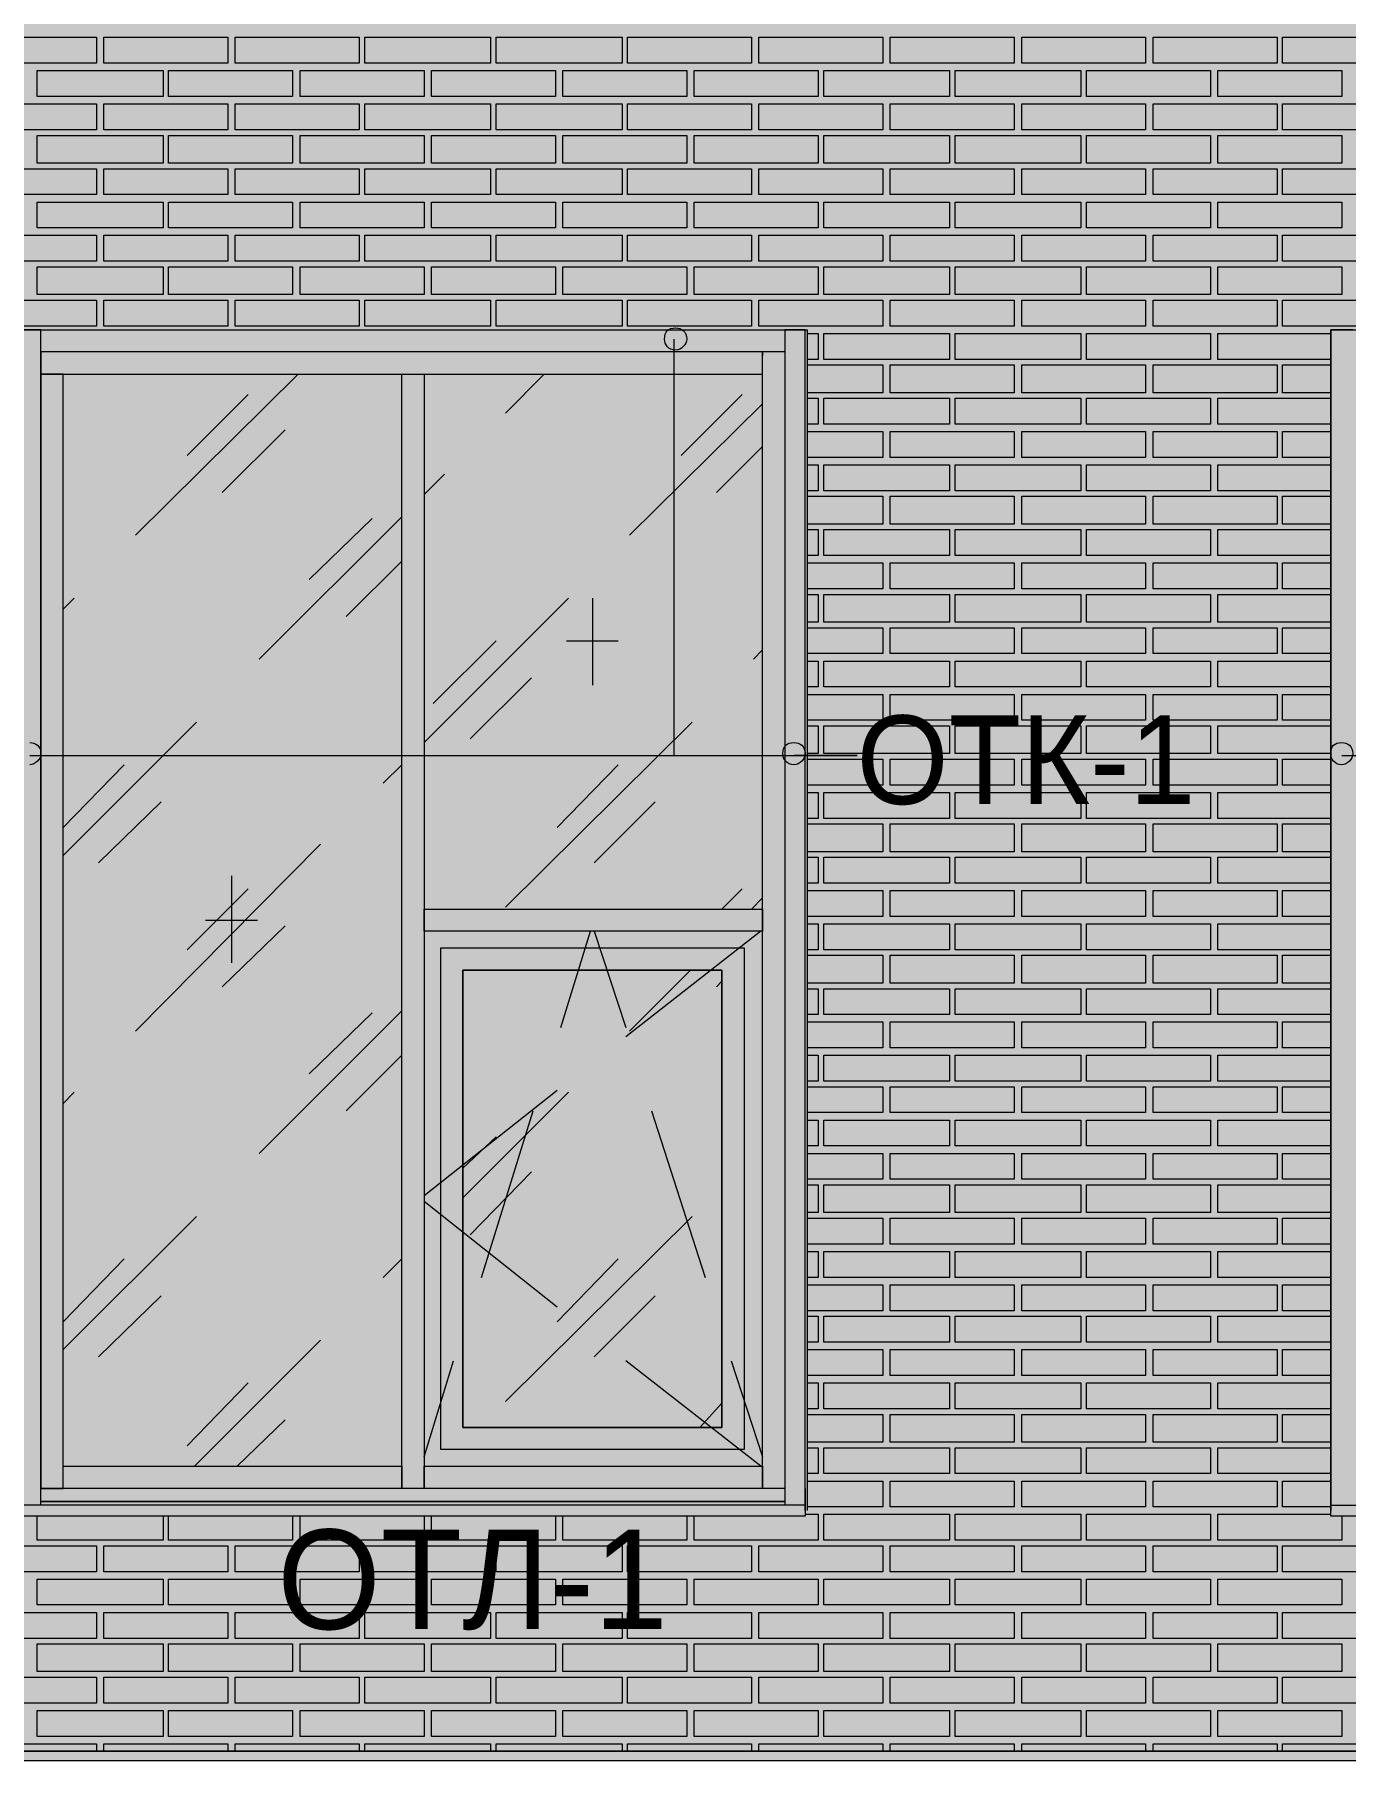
# Model space of a CAD drawing. Header units: millimetres. Extents: x -28928 to 100580, y -22867 to 36490.
# Drawn here: x 23032 to 26030, y 16322 to 20267 of the extents above; entities that cross this region are included whole.
import ezdxf

# ---------------------------------------------------------------- set-up
doc = ezdxf.new("R2010")
doc.units = ezdxf.units.MM
doc.layers.add('PDF _Геометрия', color=7, linetype='Continuous', true_color=0x8f8e8d)
doc.layers.add('PDF _Сплошная заливка', color=7, linetype='Continuous', true_color=0xffffff)
doc.layers.add('PDF _Текст', color=7, linetype='Continuous')

msp = doc.modelspace()

# ---------------------------------------------------------------- hatches: boundary and pattern name
at = {"layer": 'PDF _Сплошная заливка', "true_color": 0xdcd6cf, "transparency": 33554559}
msp.add_hatch(color=254, dxfattribs=at).paths.add_polyline_path([(19133.7, 30089.1), (19133.7, 16343.4), (52641.4, 16343.4), (52641.4, 30089.1)])

# ---------------------------------------------------------------- linework, layer by layer
at = {"layer": 'PDF _Геометрия', "color": 7, "lineweight": 9}
for points in [[(-21375.9, 16343.4), (-21853.9, 16343.4), (-21375.9, 16343.4), (-21853.9, 16343.4), (-21375.9, 16343.4), (-21375.9, 19592.6), (-19277.4, 19592.6), (-19277.4, 16343.4), (-18676.6, 16343.4), (-18676.6, 19592.6), (-17276.3, 19592.6), (-17276.3, 16343.4), (19112.6, 16343.4), (19112.6, 30089.1), (19112.6, 16343.4), (19133.7, 16343.4), (19133.7, 30089.1), (19133.7, 16343.4), (52641.4, 16343.4)], [(23047.2, 16906), (23047.2, 16969.5), (23047.2, 18243), (23047.2, 16944.1), (23098, 16944.1), (23098, 18243), (23098, 19491), (23047.2, 19491), (23047.2, 18243), (23047.2, 19516.4), (23047.2, 19592.6), (22996.4, 19592.6), (22996.4, 19516.4), (22996.4, 18243), (22996.4, 16969.5), (22996.4, 16893.4)], [(22996.4, 19592.6), (24798.7, 19592.6), (24798.7, 16893.4)], [(24494.1, 19571.4), (24494.1, 18619.5), (24913, 18619.5), (24769.1, 18619.5)], [(24794.5, 16893.4), (24794.5, 16969.5), (24794.5, 18243), (24794.5, 19516.4), (24794.5, 19592.6), (24748, 19592.6), (24748, 19516.4), (24748, 18243), (24748, 16944.1), (24697.2, 16944.1), (24697.2, 18243), (24697.2, 19516.4)], [(26046.8, 19592.6), (25996.1, 19592.6), (25996.1, 19516.4), (25996.1, 18243), (25996.1, 16969.5), (25996.1, 16893.4), (25996.1, 19592.6), (27794.1, 19592.6)], [(24697.2, 19541.8), (24697.2, 19533.4)], [(23263, 19123), (23635.3, 19491)], [(24109.1, 19402.2), (24198, 19491)], [(24748, 19516.4), (24748, 18243), (24748, 16969.5), (24748, 16906)], [(23381.4, 19304.9), (23521.1, 19444.5)], [(24392.6, 19123), (24697.2, 19423.4)], [(24511.1, 19304.9), (24650.7, 19444.5)], [(23461.8, 19220.3), (23605.7, 19364.1)], [(24591.4, 19220.3), (24697.2, 19326)], [(23923, 19216), (23969.5, 19262.6)], [(23546.4, 18839.5), (23872.2, 19165.3)], [(23660.7, 19021.4), (23804.5, 19161)], [(23745.3, 18936.8), (23872.2, 19063.7)], [(23098, 18953.7), (23123.4, 18979.1)], [(23923, 18649.1), (24253, 18979.1)], [(24308, 18979.1), (24308, 18780.3)], [(23944.1, 18738), (24088, 18881.8)], [(24248.7, 18881.8), (24367.2, 18881.8)], [(24676.1, 18839.5), (24697.2, 18860.7)], [(24028.7, 18657.6), (24168.4, 18797.2)], [(23098, 18391), (23402.6, 18695.7)], [(24109.1, 18272.6), (24536.4, 18695.7)], [(23021.8, 18619.5), (24913, 18619.5)], [(23098, 18454.5), (23237.6, 18598.4)], [(23829.9, 18556), (23872.2, 18598.4)], [(24227.6, 18454.5), (24367.2, 18598.4)], [(26021.4, 18619.5), (27912.6, 18619.5)], [(23178.4, 18374.1), (23322.2, 18513.7)], [(24312.2, 18374.1), (24451.8, 18513.7)], [(23263, 17989.1), (23686.1, 18416.4)], [(23381.4, 18175.3), (23521.1, 18314.9)], [(23483, 18344.5), (23483, 18145.7)], [(24604.1, 18268.4), (24650.7, 18314.9)], [(24671.8, 18268.4), (24697.2, 18293.7)], [(23423.7, 18243), (23542.2, 18243)], [(23461.8, 18090.7), (23605.7, 18230.3)], [(24236.1, 17997.6), (24303.7, 18217.6)], [(24312.2, 18217.6), (24384.1, 17997.6)], [(24693, 18217.6), (24384.1, 17976.4)], [(24392.6, 17989.1), (24532.2, 18128.7)], [(24591.4, 18090.7), (24604.1, 18103.4)], [(23546.4, 17709.9), (23872.2, 18035.7)], [(23660.7, 17891.8), (23804.5, 18031.4)], [(23745.3, 17807.2), (23872.2, 17934.1)], [(23098, 17824.1), (23123.4, 17849.5)], [(24227.6, 17853.7), (23923, 17612.6)], [(24011.8, 17608.4), (24253, 17849.5)], [(24054.1, 17426.4), (24172.6, 17807.2)], [(24443.4, 17807.2), (24566.1, 17426.4)], [(24011.8, 17676), (24088, 17748)], [(24028.7, 17523.7), (24168.4, 17667.6)], [(24227.6, 17358.7), (23923, 17599.9)], [(23098, 17261.4), (23402.6, 17566)], [(24109.1, 17143), (24536.4, 17566)], [(23098, 17324.9), (23237.6, 17468.7)], [(23829.9, 17426.4), (23872.2, 17468.7)], [(24227.6, 17324.9), (24367.2, 17468.7)], [(23178.4, 17244.5), (23322.2, 17384.1)], [(24312.2, 17244.5), (24451.8, 17384.1)], [(23398.4, 16994.9), (23686.1, 17282.6)], [(23923, 17016), (23990.7, 17236)], [(24693, 16994.9), (24384.1, 17236)], [(24625.3, 17236), (24697.2, 17016)], [(23381.4, 17041.4), (23521.1, 17185.3)], [(24553.4, 17083.7), (24604.1, 17138.7)], [(23495.7, 16994.9), (23605.7, 17100.7)], [(24794.5, 16944.1), (24794.5, 16914.5), (24794.5, 16906), (22996.4, 16906), (22996.4, 16880.7), (22996.4, 16884.9)], [(24748, 16944.1), (23047.2, 16944.1)], [(24794.5, 16906), (24794.5, 16880.7), (22996.4, 16880.7)], [(24748, 16914.5), (23047.2, 16914.5), (24748, 16914.5)], [(24748, 16914.5), (23047.2, 16914.5)], [(25996.1, 16906), (25996.1, 16906)], [(24794.5, 16884.9), (24794.5, 16880.7)], [(25996.1, 16880.7), (25996.1, 16884.9)]]:
    msp.add_lwpolyline(points, dxfattribs=at)
at = {"layer": 'PDF _Геометрия', "lineweight": 9}
for points in [[(23174.1, 20201.8), (23030.3, 20201.8), (22890.7, 20201.8), (22890.7, 20261), (23030.3, 20261), (23174.1, 20261)], [(23474.5, 20201.8), (23330.7, 20201.8), (23191.1, 20201.8), (23191.1, 20261), (23330.7, 20261), (23474.5, 20261)], [(23774.9, 20201.8), (23631.1, 20201.8), (23491.4, 20201.8), (23491.4, 20261), (23631.1, 20261), (23774.9, 20261)], [(24075.3, 20201.8), (23931.4, 20201.8), (23787.6, 20201.8), (23787.6, 20261), (23931.4, 20261), (24075.3, 20261)], [(24375.7, 20201.8), (24231.8, 20201.8), (24088, 20201.8), (24088, 20261), (24231.8, 20261), (24375.7, 20261)], [(24671.8, 20201.8), (24532.2, 20201.8), (24388.4, 20201.8), (24388.4, 20261), (24532.2, 20261), (24671.8, 20261)], [(24972.2, 20201.8), (24832.6, 20201.8), (24688.7, 20201.8), (24688.7, 20261), (24832.6, 20261), (24972.2, 20261)], [(25272.6, 20201.8), (25128.7, 20201.8), (24989.1, 20201.8), (24989.1, 20261), (25128.7, 20261), (25272.6, 20261)], [(25573, 20201.8), (25429.1, 20201.8), (25289.5, 20201.8), (25289.5, 20261), (25429.1, 20261), (25573, 20261)], [(25873.4, 20201.8), (25729.5, 20201.8), (25589.9, 20201.8), (25589.9, 20261), (25729.5, 20261), (25873.4, 20261)], [(26173.7, 20201.8), (26029.9, 20201.8), (25886.1, 20201.8), (25886.1, 20261), (26029.9, 20261), (26173.7, 20261)], [(23326.4, 20184.9), (23326.4, 20125.7), (23038.7, 20125.7), (23038.7, 20184.9)], [(23622.6, 20184.9), (23622.6, 20125.7), (23339.1, 20125.7), (23339.1, 20184.9)], [(23923, 20184.9), (23923, 20125.7), (23639.5, 20125.7), (23639.5, 20184.9)], [(24223.4, 20184.9), (24223.4, 20125.7), (23939.9, 20125.7), (23939.9, 20184.9)], [(24523.7, 20184.9), (24523.7, 20125.7), (24240.3, 20125.7), (24240.3, 20184.9)], [(24824.1, 20184.9), (24824.1, 20125.7), (24540.7, 20125.7), (24540.7, 20184.9)], [(25124.5, 20184.9), (25124.5, 20125.7), (24836.8, 20125.7), (24836.8, 20184.9)], [(25424.9, 20184.9), (25424.9, 20125.7), (25137.2, 20125.7), (25137.2, 20184.9)], [(25721.1, 20184.9), (25721.1, 20125.7), (25437.6, 20125.7), (25437.6, 20184.9)], [(26021.4, 20184.9), (26021.4, 20125.7), (25738, 20125.7), (25738, 20184.9)], [(23174.1, 20049.5), (23030.3, 20049.5), (22890.7, 20049.5), (22890.7, 20108.7), (23030.3, 20108.7), (23174.1, 20108.7)], [(23474.5, 20049.5), (23330.7, 20049.5), (23191.1, 20049.5), (23191.1, 20108.7), (23330.7, 20108.7), (23474.5, 20108.7)], [(23774.9, 20049.5), (23631.1, 20049.5), (23491.4, 20049.5), (23491.4, 20108.7), (23631.1, 20108.7), (23774.9, 20108.7)], [(24075.3, 20049.5), (23931.4, 20049.5), (23787.6, 20049.5), (23787.6, 20108.7), (23931.4, 20108.7), (24075.3, 20108.7)], [(24375.7, 20049.5), (24231.8, 20049.5), (24088, 20049.5), (24088, 20108.7), (24231.8, 20108.7), (24375.7, 20108.7)], [(24671.8, 20049.5), (24532.2, 20049.5), (24388.4, 20049.5), (24388.4, 20108.7), (24532.2, 20108.7), (24671.8, 20108.7)], [(24972.2, 20049.5), (24832.6, 20049.5), (24688.7, 20049.5), (24688.7, 20108.7), (24832.6, 20108.7), (24972.2, 20108.7)], [(25272.6, 20049.5), (25128.7, 20049.5), (24989.1, 20049.5), (24989.1, 20108.7), (25128.7, 20108.7), (25272.6, 20108.7)], [(25573, 20049.5), (25429.1, 20049.5), (25289.5, 20049.5), (25289.5, 20108.7), (25429.1, 20108.7), (25573, 20108.7)], [(25873.4, 20049.5), (25729.5, 20049.5), (25589.9, 20049.5), (25589.9, 20108.7), (25729.5, 20108.7), (25873.4, 20108.7)], [(26173.7, 20049.5), (26029.9, 20049.5), (25886.1, 20049.5), (25886.1, 20108.7), (26029.9, 20108.7), (26173.7, 20108.7)], [(23326.4, 20036.8), (23326.4, 19973.4), (23038.7, 19973.4), (23038.7, 20036.8)], [(23622.6, 20036.8), (23622.6, 19973.4), (23339.1, 19973.4), (23339.1, 20036.8)], [(23923, 20036.8), (23923, 19973.4), (23639.5, 19973.4), (23639.5, 20036.8)], [(24223.4, 20036.8), (24223.4, 19973.4), (23939.9, 19973.4), (23939.9, 20036.8)], [(24523.7, 20036.8), (24523.7, 19973.4), (24240.3, 19973.4), (24240.3, 20036.8)], [(24824.1, 20036.8), (24824.1, 19973.4), (24540.7, 19973.4), (24540.7, 20036.8)], [(25124.5, 20036.8), (25124.5, 19973.4), (24836.8, 19973.4), (24836.8, 20036.8)], [(25424.9, 20036.8), (25424.9, 19973.4), (25137.2, 19973.4), (25137.2, 20036.8)], [(25721.1, 20036.8), (25721.1, 19973.4), (25437.6, 19973.4), (25437.6, 20036.8)], [(26021.4, 20036.8), (26021.4, 19973.4), (25738, 19973.4), (25738, 20036.8)], [(23174.1, 19901.4), (23030.3, 19901.4), (22890.7, 19901.4), (22890.7, 19960.7), (23030.3, 19960.7), (23174.1, 19960.7)], [(23474.5, 19901.4), (23330.7, 19901.4), (23191.1, 19901.4), (23191.1, 19960.7), (23330.7, 19960.7), (23474.5, 19960.7)], [(23774.9, 19901.4), (23631.1, 19901.4), (23491.4, 19901.4), (23491.4, 19960.7), (23631.1, 19960.7), (23774.9, 19960.7)], [(24075.3, 19901.4), (23931.4, 19901.4), (23787.6, 19901.4), (23787.6, 19960.7), (23931.4, 19960.7), (24075.3, 19960.7)], [(24375.7, 19901.4), (24231.8, 19901.4), (24088, 19901.4), (24088, 19960.7), (24231.8, 19960.7), (24375.7, 19960.7)], [(24671.8, 19901.4), (24532.2, 19901.4), (24388.4, 19901.4), (24388.4, 19960.7), (24532.2, 19960.7), (24671.8, 19960.7)], [(24972.2, 19901.4), (24832.6, 19901.4), (24688.7, 19901.4), (24688.7, 19960.7), (24832.6, 19960.7), (24972.2, 19960.7)], [(25272.6, 19901.4), (25128.7, 19901.4), (24989.1, 19901.4), (24989.1, 19960.7), (25128.7, 19960.7), (25272.6, 19960.7)], [(25573, 19901.4), (25429.1, 19901.4), (25289.5, 19901.4), (25289.5, 19960.7), (25429.1, 19960.7), (25573, 19960.7)], [(25873.4, 19901.4), (25729.5, 19901.4), (25589.9, 19901.4), (25589.9, 19960.7), (25729.5, 19960.7), (25873.4, 19960.7)], [(26173.7, 19901.4), (26029.9, 19901.4), (25886.1, 19901.4), (25886.1, 19960.7), (26029.9, 19960.7), (26173.7, 19960.7)], [(23326.4, 19884.5), (23326.4, 19825.3), (23038.7, 19825.3), (23038.7, 19884.5)], [(23622.6, 19884.5), (23622.6, 19825.3), (23339.1, 19825.3), (23339.1, 19884.5)], [(23923, 19884.5), (23923, 19825.3), (23639.5, 19825.3), (23639.5, 19884.5)], [(24223.4, 19884.5), (24223.4, 19825.3), (23939.9, 19825.3), (23939.9, 19884.5)], [(24523.7, 19884.5), (24523.7, 19825.3), (24240.3, 19825.3), (24240.3, 19884.5)], [(24824.1, 19884.5), (24824.1, 19825.3), (24540.7, 19825.3), (24540.7, 19884.5)], [(25124.5, 19884.5), (25124.5, 19825.3), (24836.8, 19825.3), (24836.8, 19884.5)], [(25424.9, 19884.5), (25424.9, 19825.3), (25137.2, 19825.3), (25137.2, 19884.5)], [(25721.1, 19884.5), (25721.1, 19825.3), (25437.6, 19825.3), (25437.6, 19884.5)], [(26021.4, 19884.5), (26021.4, 19825.3), (25738, 19825.3), (25738, 19884.5)], [(23174.1, 19749.1), (23030.3, 19749.1), (22890.7, 19749.1), (22890.7, 19808.4), (23030.3, 19808.4), (23174.1, 19808.4)], [(23474.5, 19749.1), (23330.7, 19749.1), (23191.1, 19749.1), (23191.1, 19808.4), (23330.7, 19808.4), (23474.5, 19808.4)], [(23774.9, 19749.1), (23631.1, 19749.1), (23491.4, 19749.1), (23491.4, 19808.4), (23631.1, 19808.4), (23774.9, 19808.4)], [(24075.3, 19749.1), (23931.4, 19749.1), (23787.6, 19749.1), (23787.6, 19808.4), (23931.4, 19808.4), (24075.3, 19808.4)], [(24375.7, 19749.1), (24231.8, 19749.1), (24088, 19749.1), (24088, 19808.4), (24231.8, 19808.4), (24375.7, 19808.4)], [(24671.8, 19749.1), (24532.2, 19749.1), (24388.4, 19749.1), (24388.4, 19808.4), (24532.2, 19808.4), (24671.8, 19808.4)], [(24972.2, 19749.1), (24832.6, 19749.1), (24688.7, 19749.1), (24688.7, 19808.4), (24832.6, 19808.4), (24972.2, 19808.4)], [(25272.6, 19749.1), (25128.7, 19749.1), (24989.1, 19749.1), (24989.1, 19808.4), (25128.7, 19808.4), (25272.6, 19808.4)], [(25573, 19749.1), (25429.1, 19749.1), (25289.5, 19749.1), (25289.5, 19808.4), (25429.1, 19808.4), (25573, 19808.4)], [(25873.4, 19749.1), (25729.5, 19749.1), (25589.9, 19749.1), (25589.9, 19808.4), (25729.5, 19808.4), (25873.4, 19808.4)], [(26173.7, 19749.1), (26029.9, 19749.1), (25886.1, 19749.1), (25886.1, 19808.4), (26029.9, 19808.4), (26173.7, 19808.4)], [(23326.4, 19736.4), (23326.4, 19673), (23038.7, 19673), (23038.7, 19736.4)], [(23622.6, 19736.4), (23622.6, 19673), (23339.1, 19673), (23339.1, 19736.4)], [(23923, 19736.4), (23923, 19673), (23639.5, 19673), (23639.5, 19736.4)], [(24223.4, 19736.4), (24223.4, 19673), (23939.9, 19673), (23939.9, 19736.4)], [(24523.7, 19736.4), (24523.7, 19673), (24240.3, 19673), (24240.3, 19736.4)], [(24824.1, 19736.4), (24824.1, 19673), (24540.7, 19673), (24540.7, 19736.4)], [(25124.5, 19736.4), (25124.5, 19673), (24836.8, 19673), (24836.8, 19736.4)], [(25424.9, 19736.4), (25424.9, 19673), (25137.2, 19673), (25137.2, 19736.4)], [(25721.1, 19736.4), (25721.1, 19673), (25437.6, 19673), (25437.6, 19736.4)], [(26021.4, 19736.4), (26021.4, 19673), (25738, 19673), (25738, 19736.4)], [(23174.1, 19601), (23030.3, 19601), (22890.7, 19601), (22890.7, 19660.3), (23030.3, 19660.3), (23174.1, 19660.3)], [(23474.5, 19601), (23330.7, 19601), (23191.1, 19601), (23191.1, 19660.3), (23330.7, 19660.3), (23474.5, 19660.3)], [(23774.9, 19601), (23631.1, 19601), (23491.4, 19601), (23491.4, 19660.3), (23631.1, 19660.3), (23774.9, 19660.3)], [(24075.3, 19601), (23931.4, 19601), (23787.6, 19601), (23787.6, 19660.3), (23931.4, 19660.3), (24075.3, 19660.3)], [(24375.7, 19601), (24231.8, 19601), (24088, 19601), (24088, 19660.3), (24231.8, 19660.3), (24375.7, 19660.3)], [(24671.8, 19601), (24532.2, 19601), (24388.4, 19601), (24388.4, 19660.3), (24532.2, 19660.3), (24671.8, 19660.3)], [(24972.2, 19601), (24832.6, 19601), (24688.7, 19601), (24688.7, 19660.3), (24832.6, 19660.3), (24972.2, 19660.3)], [(25272.6, 19601), (25128.7, 19601), (24989.1, 19601), (24989.1, 19660.3), (25128.7, 19660.3), (25272.6, 19660.3)], [(25573, 19601), (25429.1, 19601), (25289.5, 19601), (25289.5, 19660.3), (25429.1, 19660.3), (25573, 19660.3)], [(25873.4, 19601), (25729.5, 19601), (25589.9, 19601), (25589.9, 19660.3), (25729.5, 19660.3), (25873.4, 19660.3)], [(26173.7, 19601), (26029.9, 19601), (25886.1, 19601), (25886.1, 19660.3), (26029.9, 19660.3), (26173.7, 19660.3)], [(25124.5, 19584.1), (25124.5, 19524.9), (24836.8, 19524.9), (24836.8, 19584.1)], [(25424.9, 19584.1), (25424.9, 19524.9), (25137.2, 19524.9), (25137.2, 19584.1)], [(25721.1, 19584.1), (25721.1, 19524.9), (25437.6, 19524.9), (25437.6, 19584.1)], [(25272.6, 19448.7), (25128.7, 19448.7), (24989.1, 19448.7), (24989.1, 19512.2), (25128.7, 19512.2), (25272.6, 19512.2)], [(25573, 19448.7), (25429.1, 19448.7), (25289.5, 19448.7), (25289.5, 19512.2), (25429.1, 19512.2), (25573, 19512.2)], [(25873.4, 19448.7), (25729.5, 19448.7), (25589.9, 19448.7), (25589.9, 19512.2), (25729.5, 19512.2), (25873.4, 19512.2)], [(25124.5, 19436), (25124.5, 19376.8), (24836.8, 19376.8), (24836.8, 19436)], [(25424.9, 19436), (25424.9, 19376.8), (25137.2, 19376.8), (25137.2, 19436)], [(25721.1, 19436), (25721.1, 19376.8), (25437.6, 19376.8), (25437.6, 19436)], [(25272.6, 19300.7), (25128.7, 19300.7), (24989.1, 19300.7), (24989.1, 19359.9), (25128.7, 19359.9), (25272.6, 19359.9)], [(25573, 19300.7), (25429.1, 19300.7), (25289.5, 19300.7), (25289.5, 19359.9), (25429.1, 19359.9), (25573, 19359.9)], [(25873.4, 19300.7), (25729.5, 19300.7), (25589.9, 19300.7), (25589.9, 19359.9), (25729.5, 19359.9), (25873.4, 19359.9)], [(25124.5, 19283.7), (25124.5, 19224.5), (24836.8, 19224.5), (24836.8, 19283.7)], [(25424.9, 19283.7), (25424.9, 19224.5), (25137.2, 19224.5), (25137.2, 19283.7)], [(25721.1, 19283.7), (25721.1, 19224.5), (25437.6, 19224.5), (25437.6, 19283.7)], [(25272.6, 19148.4), (25128.7, 19148.4), (24989.1, 19148.4), (24989.1, 19211.8), (25128.7, 19211.8), (25272.6, 19211.8)], [(25573, 19148.4), (25429.1, 19148.4), (25289.5, 19148.4), (25289.5, 19211.8), (25429.1, 19211.8), (25573, 19211.8)], [(25873.4, 19148.4), (25729.5, 19148.4), (25589.9, 19148.4), (25589.9, 19211.8), (25729.5, 19211.8), (25873.4, 19211.8)], [(25124.5, 19135.7), (25124.5, 19076.4), (24836.8, 19076.4), (24836.8, 19135.7)], [(25424.9, 19135.7), (25424.9, 19076.4), (25137.2, 19076.4), (25137.2, 19135.7)], [(25721.1, 19135.7), (25721.1, 19076.4), (25437.6, 19076.4), (25437.6, 19135.7)], [(25272.6, 19000.3), (25128.7, 19000.3), (24989.1, 19000.3), (24989.1, 19059.5), (25128.7, 19059.5), (25272.6, 19059.5)], [(25573, 19000.3), (25429.1, 19000.3), (25289.5, 19000.3), (25289.5, 19059.5), (25429.1, 19059.5), (25573, 19059.5)], [(25873.4, 19000.3), (25729.5, 19000.3), (25589.9, 19000.3), (25589.9, 19059.5), (25729.5, 19059.5), (25873.4, 19059.5)], [(25124.5, 18987.6), (25124.5, 18924.1), (24836.8, 18924.1), (24836.8, 18987.6)], [(25424.9, 18987.6), (25424.9, 18924.1), (25137.2, 18924.1), (25137.2, 18987.6)], [(25721.1, 18987.6), (25721.1, 18924.1), (25437.6, 18924.1), (25437.6, 18987.6)], [(25272.6, 18852.2), (25128.7, 18852.2), (24989.1, 18852.2), (24989.1, 18911.4), (25128.7, 18911.4), (25272.6, 18911.4)], [(25573, 18852.2), (25429.1, 18852.2), (25289.5, 18852.2), (25289.5, 18911.4), (25429.1, 18911.4), (25573, 18911.4)], [(25873.4, 18852.2), (25729.5, 18852.2), (25589.9, 18852.2), (25589.9, 18911.4), (25729.5, 18911.4), (25873.4, 18911.4)], [(25124.5, 18835.3), (25124.5, 18776), (24836.8, 18776), (24836.8, 18835.3)], [(25424.9, 18835.3), (25424.9, 18776), (25137.2, 18776), (25137.2, 18835.3)], [(25721.1, 18835.3), (25721.1, 18776), (25437.6, 18776), (25437.6, 18835.3)], [(25272.6, 18699.9), (25128.7, 18699.9), (24989.1, 18699.9), (24989.1, 18759.1), (25128.7, 18759.1), (25272.6, 18759.1)], [(25573, 18699.9), (25429.1, 18699.9), (25289.5, 18699.9), (25289.5, 18759.1), (25429.1, 18759.1), (25573, 18759.1)], [(25873.4, 18699.9), (25729.5, 18699.9), (25589.9, 18699.9), (25589.9, 18759.1), (25729.5, 18759.1), (25873.4, 18759.1)], [(25124.5, 18687.2), (25124.5, 18623.7), (24836.8, 18623.7), (24836.8, 18687.2)], [(25424.9, 18687.2), (25424.9, 18623.7), (25137.2, 18623.7), (25137.2, 18687.2)], [(25721.1, 18687.2), (25721.1, 18623.7), (25437.6, 18623.7), (25437.6, 18687.2)], [(25272.6, 18551.8), (25128.7, 18551.8), (24989.1, 18551.8), (24989.1, 18611), (25128.7, 18611), (25272.6, 18611)], [(25573, 18551.8), (25429.1, 18551.8), (25289.5, 18551.8), (25289.5, 18611), (25429.1, 18611), (25573, 18611)], [(25873.4, 18551.8), (25729.5, 18551.8), (25589.9, 18551.8), (25589.9, 18611), (25729.5, 18611), (25873.4, 18611)], [(25124.5, 18534.9), (25124.5, 18475.7), (24836.8, 18475.7), (24836.8, 18534.9)], [(25424.9, 18534.9), (25424.9, 18475.7), (25137.2, 18475.7), (25137.2, 18534.9)], [(25721.1, 18534.9), (25721.1, 18475.7), (25437.6, 18475.7), (25437.6, 18534.9)], [(25272.6, 18399.5), (25128.7, 18399.5), (24989.1, 18399.5), (24989.1, 18463), (25128.7, 18463), (25272.6, 18463)], [(25573, 18399.5), (25429.1, 18399.5), (25289.5, 18399.5), (25289.5, 18463), (25429.1, 18463), (25573, 18463)], [(25873.4, 18399.5), (25729.5, 18399.5), (25589.9, 18399.5), (25589.9, 18463), (25729.5, 18463), (25873.4, 18463)], [(25124.5, 18386.8), (25124.5, 18327.6), (24836.8, 18327.6), (24836.8, 18386.8)], [(25424.9, 18386.8), (25424.9, 18327.6), (25137.2, 18327.6), (25137.2, 18386.8)], [(25721.1, 18386.8), (25721.1, 18327.6), (25437.6, 18327.6), (25437.6, 18386.8)], [(25272.6, 18251.4), (25128.7, 18251.4), (24989.1, 18251.4), (24989.1, 18310.7), (25128.7, 18310.7), (25272.6, 18310.7)], [(25573, 18251.4), (25429.1, 18251.4), (25289.5, 18251.4), (25289.5, 18310.7), (25429.1, 18310.7), (25573, 18310.7)], [(25873.4, 18251.4), (25729.5, 18251.4), (25589.9, 18251.4), (25589.9, 18310.7), (25729.5, 18310.7), (25873.4, 18310.7)], [(25124.5, 18234.5), (25124.5, 18175.3), (24836.8, 18175.3), (24836.8, 18234.5)], [(25424.9, 18234.5), (25424.9, 18175.3), (25137.2, 18175.3), (25137.2, 18234.5)], [(25721.1, 18234.5), (25721.1, 18175.3), (25437.6, 18175.3), (25437.6, 18234.5)], [(25272.6, 18099.1), (25128.7, 18099.1), (24989.1, 18099.1), (24989.1, 18162.6), (25128.7, 18162.6), (25272.6, 18162.6)], [(25573, 18099.1), (25429.1, 18099.1), (25289.5, 18099.1), (25289.5, 18162.6), (25429.1, 18162.6), (25573, 18162.6)], [(25873.4, 18099.1), (25729.5, 18099.1), (25589.9, 18099.1), (25589.9, 18162.6), (25729.5, 18162.6), (25873.4, 18162.6)], [(25124.5, 18086.4), (25124.5, 18027.2), (24836.8, 18027.2), (24836.8, 18086.4)], [(25424.9, 18086.4), (25424.9, 18027.2), (25137.2, 18027.2), (25137.2, 18086.4)], [(25721.1, 18086.4), (25721.1, 18027.2), (25437.6, 18027.2), (25437.6, 18086.4)], [(25272.6, 17951), (25128.7, 17951), (24989.1, 17951), (24989.1, 18010.3), (25128.7, 18010.3), (25272.6, 18010.3)], [(25573, 17951), (25429.1, 17951), (25289.5, 17951), (25289.5, 18010.3), (25429.1, 18010.3), (25573, 18010.3)], [(25873.4, 17951), (25729.5, 17951), (25589.9, 17951), (25589.9, 18010.3), (25729.5, 18010.3), (25873.4, 18010.3)], [(25124.5, 17934.1), (25124.5, 17874.9), (24836.8, 17874.9), (24836.8, 17934.1)], [(25424.9, 17934.1), (25424.9, 17874.9), (25137.2, 17874.9), (25137.2, 17934.1)], [(25721.1, 17934.1), (25721.1, 17874.9), (25437.6, 17874.9), (25437.6, 17934.1)], [(25272.6, 17803), (25128.7, 17803), (24989.1, 17803), (24989.1, 17862.2), (25128.7, 17862.2), (25272.6, 17862.2)], [(25573, 17803), (25429.1, 17803), (25289.5, 17803), (25289.5, 17862.2), (25429.1, 17862.2), (25573, 17862.2)], [(25873.4, 17803), (25729.5, 17803), (25589.9, 17803), (25589.9, 17862.2), (25729.5, 17862.2), (25873.4, 17862.2)], [(25124.5, 17786), (25124.5, 17726.8), (24836.8, 17726.8), (24836.8, 17786)], [(25424.9, 17786), (25424.9, 17726.8), (25137.2, 17726.8), (25137.2, 17786)], [(25721.1, 17786), (25721.1, 17726.8), (25437.6, 17726.8), (25437.6, 17786)], [(25272.6, 17650.7), (25128.7, 17650.7), (24989.1, 17650.7), (24989.1, 17709.9), (25128.7, 17709.9), (25272.6, 17709.9)], [(25573, 17650.7), (25429.1, 17650.7), (25289.5, 17650.7), (25289.5, 17709.9), (25429.1, 17709.9), (25573, 17709.9)], [(25873.4, 17650.7), (25729.5, 17650.7), (25589.9, 17650.7), (25589.9, 17709.9), (25729.5, 17709.9), (25873.4, 17709.9)], [(25124.5, 17638), (25124.5, 17574.5), (24836.8, 17574.5), (24836.8, 17638)], [(25424.9, 17638), (25424.9, 17574.5), (25137.2, 17574.5), (25137.2, 17638)], [(25721.1, 17638), (25721.1, 17574.5), (25437.6, 17574.5), (25437.6, 17638)], [(25272.6, 17502.6), (25128.7, 17502.6), (24989.1, 17502.6), (24989.1, 17561.8), (25128.7, 17561.8), (25272.6, 17561.8)], [(25573, 17502.6), (25429.1, 17502.6), (25289.5, 17502.6), (25289.5, 17561.8), (25429.1, 17561.8), (25573, 17561.8)], [(25873.4, 17502.6), (25729.5, 17502.6), (25589.9, 17502.6), (25589.9, 17561.8), (25729.5, 17561.8), (25873.4, 17561.8)], [(25124.5, 17485.7), (25124.5, 17426.4), (24836.8, 17426.4), (24836.8, 17485.7)], [(25424.9, 17485.7), (25424.9, 17426.4), (25137.2, 17426.4), (25137.2, 17485.7)], [(25721.1, 17485.7), (25721.1, 17426.4), (25437.6, 17426.4), (25437.6, 17485.7)], [(25272.6, 17350.3), (25128.7, 17350.3), (24989.1, 17350.3), (24989.1, 17409.5), (25128.7, 17409.5), (25272.6, 17409.5)], [(25573, 17350.3), (25429.1, 17350.3), (25289.5, 17350.3), (25289.5, 17409.5), (25429.1, 17409.5), (25573, 17409.5)], [(25873.4, 17350.3), (25729.5, 17350.3), (25589.9, 17350.3), (25589.9, 17409.5), (25729.5, 17409.5), (25873.4, 17409.5)], [(25124.5, 17337.6), (25124.5, 17278.4), (24836.8, 17278.4), (24836.8, 17337.6)], [(25424.9, 17337.6), (25424.9, 17278.4), (25137.2, 17278.4), (25137.2, 17337.6)], [(25721.1, 17337.6), (25721.1, 17278.4), (25437.6, 17278.4), (25437.6, 17337.6)], [(25272.6, 17202.2), (25128.7, 17202.2), (24989.1, 17202.2), (24989.1, 17261.4), (25128.7, 17261.4), (25272.6, 17261.4)], [(25573, 17202.2), (25429.1, 17202.2), (25289.5, 17202.2), (25289.5, 17261.4), (25429.1, 17261.4), (25573, 17261.4)], [(25873.4, 17202.2), (25729.5, 17202.2), (25589.9, 17202.2), (25589.9, 17261.4), (25729.5, 17261.4), (25873.4, 17261.4)], [(25124.5, 17185.3), (25124.5, 17126), (24836.8, 17126), (24836.8, 17185.3)], [(25424.9, 17185.3), (25424.9, 17126), (25137.2, 17126), (25137.2, 17185.3)], [(25721.1, 17185.3), (25721.1, 17126), (25437.6, 17126), (25437.6, 17185.3)], [(25272.6, 17049.9), (25128.7, 17049.9), (24989.1, 17049.9), (24989.1, 17113.4), (25128.7, 17113.4), (25272.6, 17113.4)], [(25573, 17049.9), (25429.1, 17049.9), (25289.5, 17049.9), (25289.5, 17113.4), (25429.1, 17113.4), (25573, 17113.4)], [(25873.4, 17049.9), (25729.5, 17049.9), (25589.9, 17049.9), (25589.9, 17113.4), (25729.5, 17113.4), (25873.4, 17113.4)], [(25124.5, 17037.2), (25124.5, 16978), (24836.8, 16978), (24836.8, 17037.2)], [(25424.9, 17037.2), (25424.9, 16978), (25137.2, 16978), (25137.2, 17037.2)], [(25721.1, 17037.2), (25721.1, 16978), (25437.6, 16978), (25437.6, 17037.2)], [(25272.6, 16901.8), (25128.7, 16901.8), (24989.1, 16901.8), (24989.1, 16961), (25128.7, 16961), (25272.6, 16961)], [(25573, 16901.8), (25429.1, 16901.8), (25289.5, 16901.8), (25289.5, 16961), (25429.1, 16961), (25573, 16961)], [(25873.4, 16901.8), (25729.5, 16901.8), (25589.9, 16901.8), (25589.9, 16961), (25729.5, 16961), (25873.4, 16961)], [(25124.5, 16884.9), (25124.5, 16825.7), (24836.8, 16825.7), (24836.8, 16884.9)], [(25424.9, 16884.9), (25424.9, 16825.7), (25137.2, 16825.7), (25137.2, 16884.9)], [(25721.1, 16884.9), (25721.1, 16825.7), (25437.6, 16825.7), (25437.6, 16884.9)], [(23174.1, 16753.7), (23030.3, 16753.7), (22890.7, 16753.7), (22890.7, 16813), (23030.3, 16813), (23174.1, 16813)], [(23474.5, 16753.7), (23330.7, 16753.7), (23191.1, 16753.7), (23191.1, 16813), (23330.7, 16813), (23474.5, 16813)], [(23774.9, 16753.7), (23631.1, 16753.7), (23491.4, 16753.7), (23491.4, 16813), (23631.1, 16813), (23774.9, 16813)], [(24075.3, 16753.7), (23931.4, 16753.7), (23787.6, 16753.7), (23787.6, 16813), (23931.4, 16813), (24075.3, 16813)], [(24375.7, 16753.7), (24231.8, 16753.7), (24088, 16753.7), (24088, 16813), (24231.8, 16813), (24375.7, 16813)], [(24671.8, 16753.7), (24532.2, 16753.7), (24388.4, 16753.7), (24388.4, 16813), (24532.2, 16813), (24671.8, 16813)], [(24972.2, 16753.7), (24832.6, 16753.7), (24688.7, 16753.7), (24688.7, 16813), (24832.6, 16813), (24972.2, 16813)], [(25272.6, 16753.7), (25128.7, 16753.7), (24989.1, 16753.7), (24989.1, 16813), (25128.7, 16813), (25272.6, 16813)], [(25573, 16753.7), (25429.1, 16753.7), (25289.5, 16753.7), (25289.5, 16813), (25429.1, 16813), (25573, 16813)], [(25873.4, 16753.7), (25729.5, 16753.7), (25589.9, 16753.7), (25589.9, 16813), (25729.5, 16813), (25873.4, 16813)], [(26173.7, 16753.7), (26029.9, 16753.7), (25886.1, 16753.7), (25886.1, 16813), (26029.9, 16813), (26173.7, 16813)], [(23326.4, 16736.8), (23326.4, 16677.6), (23038.7, 16677.6), (23038.7, 16736.8)], [(23622.6, 16736.8), (23622.6, 16677.6), (23339.1, 16677.6), (23339.1, 16736.8)], [(23923, 16736.8), (23923, 16677.6), (23639.5, 16677.6), (23639.5, 16736.8)], [(24223.4, 16736.8), (24223.4, 16677.6), (23939.9, 16677.6), (23939.9, 16736.8)], [(24523.7, 16736.8), (24523.7, 16677.6), (24240.3, 16677.6), (24240.3, 16736.8)], [(24824.1, 16736.8), (24824.1, 16677.6), (24540.7, 16677.6), (24540.7, 16736.8)], [(25124.5, 16736.8), (25124.5, 16677.6), (24836.8, 16677.6), (24836.8, 16736.8)], [(25424.9, 16736.8), (25424.9, 16677.6), (25137.2, 16677.6), (25137.2, 16736.8)], [(25721.1, 16736.8), (25721.1, 16677.6), (25437.6, 16677.6), (25437.6, 16736.8)], [(26021.4, 16736.8), (26021.4, 16677.6), (25738, 16677.6), (25738, 16736.8)], [(23174.1, 16601.4), (23030.3, 16601.4), (22890.7, 16601.4), (22890.7, 16660.7), (23030.3, 16660.7), (23174.1, 16660.7)], [(23474.5, 16601.4), (23330.7, 16601.4), (23191.1, 16601.4), (23191.1, 16660.7), (23330.7, 16660.7), (23474.5, 16660.7)], [(23774.9, 16601.4), (23631.1, 16601.4), (23491.4, 16601.4), (23491.4, 16660.7), (23631.1, 16660.7), (23774.9, 16660.7)], [(24075.3, 16601.4), (23931.4, 16601.4), (23787.6, 16601.4), (23787.6, 16660.7), (23931.4, 16660.7), (24075.3, 16660.7)], [(24375.7, 16601.4), (24231.8, 16601.4), (24088, 16601.4), (24088, 16660.7), (24231.8, 16660.7), (24375.7, 16660.7)], [(24671.8, 16601.4), (24532.2, 16601.4), (24388.4, 16601.4), (24388.4, 16660.7), (24532.2, 16660.7), (24671.8, 16660.7)], [(24972.2, 16601.4), (24832.6, 16601.4), (24688.7, 16601.4), (24688.7, 16660.7), (24832.6, 16660.7), (24972.2, 16660.7)], [(25272.6, 16601.4), (25128.7, 16601.4), (24989.1, 16601.4), (24989.1, 16660.7), (25128.7, 16660.7), (25272.6, 16660.7)], [(25573, 16601.4), (25429.1, 16601.4), (25289.5, 16601.4), (25289.5, 16660.7), (25429.1, 16660.7), (25573, 16660.7)], [(25873.4, 16601.4), (25729.5, 16601.4), (25589.9, 16601.4), (25589.9, 16660.7), (25729.5, 16660.7), (25873.4, 16660.7)], [(26173.7, 16601.4), (26029.9, 16601.4), (25886.1, 16601.4), (25886.1, 16660.7), (26029.9, 16660.7), (26173.7, 16660.7)], [(23326.4, 16588.7), (23326.4, 16525.3), (23038.7, 16525.3), (23038.7, 16588.7)], [(23622.6, 16588.7), (23622.6, 16525.3), (23339.1, 16525.3), (23339.1, 16588.7)], [(23923, 16588.7), (23923, 16525.3), (23639.5, 16525.3), (23639.5, 16588.7)], [(24223.4, 16588.7), (24223.4, 16525.3), (23939.9, 16525.3), (23939.9, 16588.7)], [(24523.7, 16588.7), (24523.7, 16525.3), (24240.3, 16525.3), (24240.3, 16588.7)], [(24824.1, 16588.7), (24824.1, 16525.3), (24540.7, 16525.3), (24540.7, 16588.7)], [(25124.5, 16588.7), (25124.5, 16525.3), (24836.8, 16525.3), (24836.8, 16588.7)], [(25424.9, 16588.7), (25424.9, 16525.3), (25137.2, 16525.3), (25137.2, 16588.7)], [(25721.1, 16588.7), (25721.1, 16525.3), (25437.6, 16525.3), (25437.6, 16588.7)], [(26021.4, 16588.7), (26021.4, 16525.3), (25738, 16525.3), (25738, 16588.7)], [(23174.1, 16453.4), (23030.3, 16453.4), (22890.7, 16453.4), (22890.7, 16512.6), (23030.3, 16512.6), (23174.1, 16512.6)], [(23474.5, 16453.4), (23330.7, 16453.4), (23191.1, 16453.4), (23191.1, 16512.6), (23330.7, 16512.6), (23474.5, 16512.6)], [(23774.9, 16453.4), (23631.1, 16453.4), (23491.4, 16453.4), (23491.4, 16512.6), (23631.1, 16512.6), (23774.9, 16512.6)], [(24075.3, 16453.4), (23931.4, 16453.4), (23787.6, 16453.4), (23787.6, 16512.6), (23931.4, 16512.6), (24075.3, 16512.6)], [(24375.7, 16453.4), (24231.8, 16453.4), (24088, 16453.4), (24088, 16512.6), (24231.8, 16512.6), (24375.7, 16512.6)], [(24671.8, 16453.4), (24532.2, 16453.4), (24388.4, 16453.4), (24388.4, 16512.6), (24532.2, 16512.6), (24671.8, 16512.6)], [(24972.2, 16453.4), (24832.6, 16453.4), (24688.7, 16453.4), (24688.7, 16512.6), (24832.6, 16512.6), (24972.2, 16512.6)], [(25272.6, 16453.4), (25128.7, 16453.4), (24989.1, 16453.4), (24989.1, 16512.6), (25128.7, 16512.6), (25272.6, 16512.6)], [(25573, 16453.4), (25429.1, 16453.4), (25289.5, 16453.4), (25289.5, 16512.6), (25429.1, 16512.6), (25573, 16512.6)], [(25873.4, 16453.4), (25729.5, 16453.4), (25589.9, 16453.4), (25589.9, 16512.6), (25729.5, 16512.6), (25873.4, 16512.6)], [(26173.7, 16453.4), (26029.9, 16453.4), (25886.1, 16453.4), (25886.1, 16512.6), (26029.9, 16512.6), (26173.7, 16512.6)], [(23326.4, 16436.4), (23326.4, 16377.2), (23038.7, 16377.2), (23038.7, 16436.4)], [(23622.6, 16436.4), (23622.6, 16377.2), (23339.1, 16377.2), (23339.1, 16436.4)], [(23923, 16436.4), (23923, 16377.2), (23639.5, 16377.2), (23639.5, 16436.4)], [(24223.4, 16436.4), (24223.4, 16377.2), (23939.9, 16377.2), (23939.9, 16436.4)], [(24523.7, 16436.4), (24523.7, 16377.2), (24240.3, 16377.2), (24240.3, 16436.4)], [(24824.1, 16436.4), (24824.1, 16377.2), (24540.7, 16377.2), (24540.7, 16436.4)], [(25124.5, 16436.4), (25124.5, 16377.2), (24836.8, 16377.2), (24836.8, 16436.4)], [(25424.9, 16436.4), (25424.9, 16377.2), (25137.2, 16377.2), (25137.2, 16436.4)], [(25721.1, 16436.4), (25721.1, 16377.2), (25437.6, 16377.2), (25437.6, 16436.4)], [(26021.4, 16436.4), (26021.4, 16377.2), (25738, 16377.2), (25738, 16436.4)]]:
    msp.add_lwpolyline(points, close=True, dxfattribs=at)
at = {"layer": 'PDF _Геометрия', "color": 7, "lineweight": 9}
for points in [[(23897.6, 19541.8), (23047.2, 19541.8), (23047.2, 19491), (23897.6, 19491), (24697.2, 19491), (24697.2, 19541.8), (23897.6, 19541.8), (23072.6, 19541.8), (23047.2, 19541.8), (23047.2, 19592.6), (23072.6, 19592.6), (23897.6, 19592.6), (24722.6, 19592.6), (24748, 19592.6), (24748, 19541.8), (24722.6, 19541.8)], [(23923, 16944.1), (23872.2, 16944.1), (23098, 16944.1), (23098, 16994.9), (23872.2, 16994.9), (23872.2, 16944.1), (23872.2, 18243), (23872.2, 19491), (23923, 19491), (23923, 18243)], [(24697.2, 18217.6), (23923, 18217.6), (23923, 18268.4), (24697.2, 18268.4)], [(23961.1, 18179.5), (24654.9, 18179.5), (24654.9, 17033), (23961.1, 17033)], [(24654.9, 18179.5), (24654.9, 17033), (23961.1, 17033), (23961.1, 18179.5)], [(24604.1, 18128.7), (24011.8, 18128.7), (24011.8, 17083.7), (24604.1, 17083.7)], [(24011.8, 17083.7), (24011.8, 18128.7), (24604.1, 18128.7), (24604.1, 17083.7)], [(24697.2, 16944.1), (23923, 16944.1), (23923, 16994.9), (24697.2, 16994.9)], [(27794.1, 16880.7), (25996.1, 16880.7), (25996.1, 16906), (27794.1, 16906)], [(62173.4, 16322.2), (62173.4, 16343.4), (-17276.3, 16343.4), (19112.6, 16343.4), (-17276.3, 16343.4), (-17276.3, 16322.2)], [(19133.7, 16343.4), (52641.4, 16343.4)]]:
    msp.add_lwpolyline(points, close=True, dxfattribs=at)
at = {"layer": 'PDF _Геометрия', "lineweight": 9}
for points in [[(24798.7, 19584.1), (24824.1, 19584.1), (24824.1, 19524.9), (24798.7, 19524.9)], [(25996.1, 19524.9), (25738, 19524.9), (25738, 19584.1), (25996.1, 19584.1)], [(24798.7, 19512.2), (24832.6, 19512.2), (24972.2, 19512.2), (24972.2, 19448.7), (24832.6, 19448.7), (24798.7, 19448.7)], [(25996.1, 19448.7), (25886.1, 19448.7), (25886.1, 19512.2), (25996.1, 19512.2)], [(24798.7, 19436), (24824.1, 19436), (24824.1, 19376.8), (24798.7, 19376.8)], [(25996.1, 19376.8), (25738, 19376.8), (25738, 19436), (25996.1, 19436)], [(24798.7, 19359.9), (24832.6, 19359.9), (24972.2, 19359.9), (24972.2, 19300.7), (24832.6, 19300.7), (24798.7, 19300.7)], [(25996.1, 19300.7), (25886.1, 19300.7), (25886.1, 19359.9), (25996.1, 19359.9)], [(24798.7, 19283.7), (24824.1, 19283.7), (24824.1, 19224.5), (24798.7, 19224.5)], [(25996.1, 19224.5), (25738, 19224.5), (25738, 19283.7), (25996.1, 19283.7)], [(24798.7, 19211.8), (24832.6, 19211.8), (24972.2, 19211.8), (24972.2, 19148.4), (24832.6, 19148.4), (24798.7, 19148.4)], [(25996.1, 19148.4), (25886.1, 19148.4), (25886.1, 19211.8), (25996.1, 19211.8)], [(24798.7, 19135.7), (24824.1, 19135.7), (24824.1, 19076.4), (24798.7, 19076.4)], [(25996.1, 19076.4), (25738, 19076.4), (25738, 19135.7), (25996.1, 19135.7)], [(24798.7, 19059.5), (24832.6, 19059.5), (24972.2, 19059.5), (24972.2, 19000.3), (24832.6, 19000.3), (24798.7, 19000.3)], [(25996.1, 19000.3), (25886.1, 19000.3), (25886.1, 19059.5), (25996.1, 19059.5)], [(24798.7, 18987.6), (24824.1, 18987.6), (24824.1, 18924.1), (24798.7, 18924.1)], [(25996.1, 18924.1), (25738, 18924.1), (25738, 18987.6), (25996.1, 18987.6)], [(24798.7, 18911.4), (24832.6, 18911.4), (24972.2, 18911.4), (24972.2, 18852.2), (24832.6, 18852.2), (24798.7, 18852.2)], [(25996.1, 18852.2), (25886.1, 18852.2), (25886.1, 18911.4), (25996.1, 18911.4)], [(24798.7, 18835.3), (24824.1, 18835.3), (24824.1, 18776), (24798.7, 18776)], [(25996.1, 18776), (25738, 18776), (25738, 18835.3), (25996.1, 18835.3)], [(24798.7, 18759.1), (24832.6, 18759.1), (24972.2, 18759.1), (24972.2, 18699.9), (24832.6, 18699.9), (24798.7, 18699.9)], [(25996.1, 18699.9), (25886.1, 18699.9), (25886.1, 18759.1), (25996.1, 18759.1)], [(24798.7, 18687.2), (24824.1, 18687.2), (24824.1, 18623.7), (24798.7, 18623.7)], [(25996.1, 18623.7), (25738, 18623.7), (25738, 18687.2), (25996.1, 18687.2)], [(24798.7, 18611), (24832.6, 18611), (24972.2, 18611), (24972.2, 18551.8), (24832.6, 18551.8), (24798.7, 18551.8)], [(25996.1, 18551.8), (25886.1, 18551.8), (25886.1, 18611), (25996.1, 18611)], [(24798.7, 18534.9), (24824.1, 18534.9), (24824.1, 18475.7), (24798.7, 18475.7)], [(25996.1, 18475.7), (25738, 18475.7), (25738, 18534.9), (25996.1, 18534.9)], [(24798.7, 18463), (24832.6, 18463), (24972.2, 18463), (24972.2, 18399.5), (24832.6, 18399.5), (24798.7, 18399.5)], [(25996.1, 18399.5), (25886.1, 18399.5), (25886.1, 18463), (25996.1, 18463)], [(24798.7, 18386.8), (24824.1, 18386.8), (24824.1, 18327.6), (24798.7, 18327.6)], [(25996.1, 18327.6), (25738, 18327.6), (25738, 18386.8), (25996.1, 18386.8)], [(24798.7, 18310.7), (24832.6, 18310.7), (24972.2, 18310.7), (24972.2, 18251.4), (24832.6, 18251.4), (24798.7, 18251.4)], [(25996.1, 18251.4), (25886.1, 18251.4), (25886.1, 18310.7), (25996.1, 18310.7)], [(24798.7, 18234.5), (24824.1, 18234.5), (24824.1, 18175.3), (24798.7, 18175.3)], [(25996.1, 18175.3), (25738, 18175.3), (25738, 18234.5), (25996.1, 18234.5)], [(24798.7, 18162.6), (24832.6, 18162.6), (24972.2, 18162.6), (24972.2, 18099.1), (24832.6, 18099.1), (24798.7, 18099.1)], [(25996.1, 18099.1), (25886.1, 18099.1), (25886.1, 18162.6), (25996.1, 18162.6)], [(24798.7, 18086.4), (24824.1, 18086.4), (24824.1, 18027.2), (24798.7, 18027.2)], [(25996.1, 18027.2), (25738, 18027.2), (25738, 18086.4), (25996.1, 18086.4)], [(24798.7, 18010.3), (24832.6, 18010.3), (24972.2, 18010.3), (24972.2, 17951), (24832.6, 17951), (24798.7, 17951)], [(25996.1, 17951), (25886.1, 17951), (25886.1, 18010.3), (25996.1, 18010.3)], [(24798.7, 17934.1), (24824.1, 17934.1), (24824.1, 17874.9), (24798.7, 17874.9)], [(25996.1, 17874.9), (25738, 17874.9), (25738, 17934.1), (25996.1, 17934.1)], [(24798.7, 17862.2), (24832.6, 17862.2), (24972.2, 17862.2), (24972.2, 17803), (24832.6, 17803), (24798.7, 17803)], [(25996.1, 17803), (25886.1, 17803), (25886.1, 17862.2), (25996.1, 17862.2)], [(24798.7, 17786), (24824.1, 17786), (24824.1, 17726.8), (24798.7, 17726.8)], [(25996.1, 17726.8), (25738, 17726.8), (25738, 17786), (25996.1, 17786)], [(24798.7, 17709.9), (24832.6, 17709.9), (24972.2, 17709.9), (24972.2, 17650.7), (24832.6, 17650.7), (24798.7, 17650.7)], [(25996.1, 17650.7), (25886.1, 17650.7), (25886.1, 17709.9), (25996.1, 17709.9)], [(24798.7, 17638), (24824.1, 17638), (24824.1, 17574.5), (24798.7, 17574.5)], [(25996.1, 17574.5), (25738, 17574.5), (25738, 17638), (25996.1, 17638)], [(24798.7, 17561.8), (24832.6, 17561.8), (24972.2, 17561.8), (24972.2, 17502.6), (24832.6, 17502.6), (24798.7, 17502.6)], [(25996.1, 17502.6), (25886.1, 17502.6), (25886.1, 17561.8), (25996.1, 17561.8)], [(24798.7, 17485.7), (24824.1, 17485.7), (24824.1, 17426.4), (24798.7, 17426.4)], [(25996.1, 17426.4), (25738, 17426.4), (25738, 17485.7), (25996.1, 17485.7)], [(24798.7, 17409.5), (24832.6, 17409.5), (24972.2, 17409.5), (24972.2, 17350.3), (24832.6, 17350.3), (24798.7, 17350.3)], [(25996.1, 17350.3), (25886.1, 17350.3), (25886.1, 17409.5), (25996.1, 17409.5)], [(24798.7, 17337.6), (24824.1, 17337.6), (24824.1, 17278.4), (24798.7, 17278.4)], [(25996.1, 17278.4), (25738, 17278.4), (25738, 17337.6), (25996.1, 17337.6)], [(24798.7, 17261.4), (24832.6, 17261.4), (24972.2, 17261.4), (24972.2, 17202.2), (24832.6, 17202.2), (24798.7, 17202.2)], [(25996.1, 17202.2), (25886.1, 17202.2), (25886.1, 17261.4), (25996.1, 17261.4)], [(24798.7, 17185.3), (24824.1, 17185.3), (24824.1, 17126), (24798.7, 17126)], [(25996.1, 17126), (25738, 17126), (25738, 17185.3), (25996.1, 17185.3)], [(24798.7, 17113.4), (24832.6, 17113.4), (24972.2, 17113.4), (24972.2, 17049.9), (24832.6, 17049.9), (24798.7, 17049.9)], [(25996.1, 17049.9), (25886.1, 17049.9), (25886.1, 17113.4), (25996.1, 17113.4)], [(24798.7, 17037.2), (24824.1, 17037.2), (24824.1, 16978), (24798.7, 16978)], [(25996.1, 16978), (25738, 16978), (25738, 17037.2), (25996.1, 17037.2)], [(24798.7, 16961), (24832.6, 16961), (24972.2, 16961), (24972.2, 16901.8), (24832.6, 16901.8), (24798.7, 16901.8)], [(25996.1, 16901.8), (25886.1, 16901.8), (25886.1, 16961), (25996.1, 16961)], [(23326.4, 16880.7), (23326.4, 16825.7), (23038.7, 16825.7), (23038.7, 16880.7)], [(23622.6, 16880.7), (23622.6, 16825.7), (23339.1, 16825.7), (23339.1, 16880.7)], [(23923, 16880.7), (23923, 16825.7), (23639.5, 16825.7), (23639.5, 16880.7)], [(24223.4, 16880.7), (24223.4, 16825.7), (23939.9, 16825.7), (23939.9, 16880.7)], [(24523.7, 16880.7), (24523.7, 16825.7), (24240.3, 16825.7), (24240.3, 16880.7)], [(24794.5, 16884.9), (24824.1, 16884.9), (24824.1, 16825.7), (24540.7, 16825.7), (24540.7, 16880.7)], [(26021.4, 16880.7), (26021.4, 16825.7), (25738, 16825.7), (25738, 16884.9), (25996.1, 16884.9)], [(22890.7, 16343.4), (22890.7, 16360.3), (23030.3, 16360.3), (23174.1, 16360.3), (23174.1, 16343.4)], [(23191.1, 16343.4), (23191.1, 16360.3), (23330.7, 16360.3), (23474.5, 16360.3), (23474.5, 16343.4)], [(23491.4, 16343.4), (23491.4, 16360.3), (23631.1, 16360.3), (23774.9, 16360.3), (23774.9, 16343.4)], [(23787.6, 16343.4), (23787.6, 16360.3), (23931.4, 16360.3), (24075.3, 16360.3), (24075.3, 16343.4)], [(24088, 16343.4), (24088, 16360.3), (24231.8, 16360.3), (24375.7, 16360.3), (24375.7, 16343.4)], [(24388.4, 16343.4), (24388.4, 16360.3), (24532.2, 16360.3), (24671.8, 16360.3), (24671.8, 16343.4)], [(24688.7, 16343.4), (24688.7, 16360.3), (24832.6, 16360.3), (24972.2, 16360.3), (24972.2, 16343.4)], [(24989.1, 16343.4), (24989.1, 16360.3), (25128.7, 16360.3), (25272.6, 16360.3), (25272.6, 16343.4)], [(25289.5, 16343.4), (25289.5, 16360.3), (25429.1, 16360.3), (25573, 16360.3), (25573, 16343.4)], [(25589.9, 16343.4), (25589.9, 16360.3), (25729.5, 16360.3), (25873.4, 16360.3), (25873.4, 16343.4)], [(25886.1, 16343.4), (25886.1, 16360.3), (26029.9, 16360.3), (26173.7, 16360.3), (26173.7, 16343.4)]]:
    msp.add_lwpolyline(points, dxfattribs=at)
at = {"layer": 'PDF _Геометрия', "color": 7, "lineweight": 9}
for points in [[(24473, 19571.4), (24473, 19588.4), (24481.4, 19596.8), (24498.4, 19596.8)], [(24473, 19571.4), (24473, 19588.4), (24481.4, 19596.8), (24498.4, 19596.8)], [(24498.4, 19546), (24481.4, 19546), (24473, 19558.7), (24473, 19571.4)], [(24498.4, 19546), (24481.4, 19546), (24473, 19558.7), (24473, 19571.4)], [(24498.4, 19596.8), (24511.1, 19596.8), (24523.7, 19588.4), (24523.7, 19571.4)], [(24498.4, 19596.8), (24511.1, 19596.8), (24523.7, 19588.4), (24523.7, 19571.4)], [(24523.7, 19571.4), (24523.7, 19558.7), (24511.1, 19546), (24498.4, 19546)], [(24523.7, 19571.4), (24523.7, 19558.7), (24511.1, 19546), (24498.4, 19546)], [(23021.8, 18649.1), (23034.5, 18649.1), (23047.2, 18640.7), (23047.2, 18623.7)], [(23021.8, 18649.1), (23034.5, 18649.1), (23047.2, 18640.7), (23047.2, 18623.7)], [(23047.2, 18623.7), (23047.2, 18611), (23034.5, 18598.4), (23021.8, 18598.4)], [(23047.2, 18623.7), (23047.2, 18611), (23034.5, 18598.4), (23021.8, 18598.4)], [(24743.7, 18623.7), (24743.7, 18640.7), (24752.2, 18649.1), (24769.1, 18649.1)], [(24743.7, 18623.7), (24743.7, 18640.7), (24752.2, 18649.1), (24769.1, 18649.1)], [(24769.1, 18598.4), (24752.2, 18598.4), (24743.7, 18611), (24743.7, 18623.7)], [(24769.1, 18598.4), (24752.2, 18598.4), (24743.7, 18611), (24743.7, 18623.7)], [(24769.1, 18649.1), (24781.8, 18649.1), (24794.5, 18640.7), (24794.5, 18623.7)], [(24769.1, 18649.1), (24781.8, 18649.1), (24794.5, 18640.7), (24794.5, 18623.7)], [(24794.5, 18623.7), (24794.5, 18611), (24781.8, 18598.4), (24769.1, 18598.4)], [(24794.5, 18623.7), (24794.5, 18611), (24781.8, 18598.4), (24769.1, 18598.4)], [(25996.1, 18623.7), (25996.1, 18640.7), (26004.5, 18649.1), (26021.4, 18649.1)], [(25996.1, 18623.7), (25996.1, 18640.7), (26004.5, 18649.1), (26021.4, 18649.1)], [(26021.4, 18598.4), (26004.5, 18598.4), (25996.1, 18611), (25996.1, 18623.7)], [(26021.4, 18598.4), (26004.5, 18598.4), (25996.1, 18611), (25996.1, 18623.7)], [(26021.4, 18649.1), (26034.1, 18649.1), (26046.8, 18640.7), (26046.8, 18623.7)], [(26021.4, 18649.1), (26034.1, 18649.1), (26046.8, 18640.7), (26046.8, 18623.7)], [(26046.8, 18623.7), (26046.8, 18611), (26034.1, 18598.4), (26021.4, 18598.4)], [(26046.8, 18623.7), (26046.8, 18611), (26034.1, 18598.4), (26021.4, 18598.4)]]:
    msp.add_open_spline(points, degree=3, dxfattribs=at)
at = {"layer": 'PDF _Сплошная заливка', "lineweight": 9, "transparency": 33554559}
for points in [[(23098, 19491), (23098, 16994.9), (23872.2, 19491), (23872.2, 16994.9)], [(23923, 19491), (23923, 18268.4), (24697.2, 19491), (24697.2, 18268.4)], [(24011.8, 18128.7), (24011.8, 17083.7), (24604.1, 18128.7), (24604.1, 17083.7)]]:
    msp.add_solid(points, dxfattribs=at)
at = {"layer": 'PDF _Сплошная заливка', "color": 252, "lineweight": 9, "true_color": 0xa48f7a, "transparency": 33554559}
msp.add_solid([(-17276.3, 16343.4), (-17276.3, 16322.2), (62173.4, 16343.4), (62173.4, 16322.2)], dxfattribs=at)

# ---------------------------------------------------------------- texts
at = {"layer": 'PDF _Текст', "attachment_point": 4, "style": ''}
for s, insert, char_height in [('ОТК-1', (24911.8, 18608.2), 202.56), ('ОТЛ-1', (23587.4, 16734.6), 227.71)]:
    msp.add_mtext(s, dxfattribs=dict(at, insert=insert, char_height=char_height))

doc.saveas('drawing.dxf')
